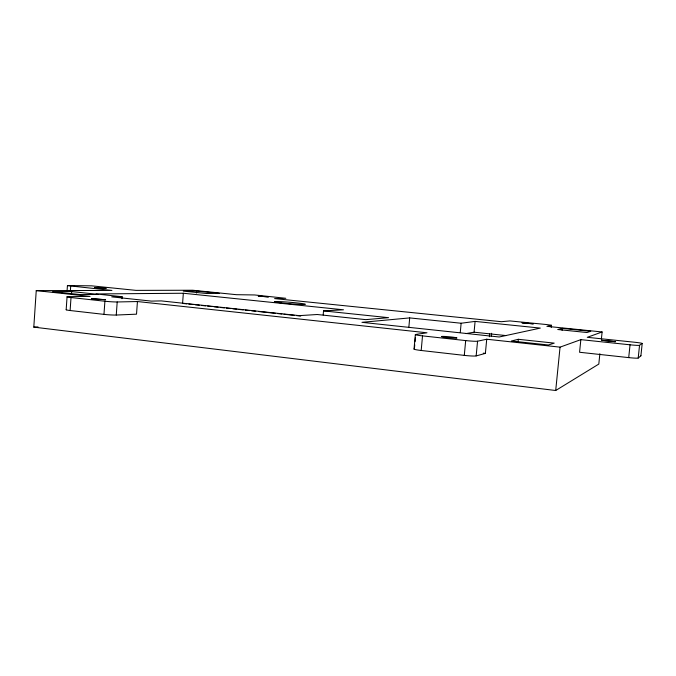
<?xml version="1.0" encoding="UTF-8"?>
<svg xmlns="http://www.w3.org/2000/svg" width="676" height="676" viewBox="0 0 676 676"><rect width="100%" height="100%" fill="white"/><g stroke="black" fill="none" stroke-linecap="round" stroke-linejoin="round"><path stroke-width="1.01" d="M599.874 353.709L598.809 364.068L555.706 390.508L33.8 327.125L36.242 290.612L111.92 290.435L67.431 285.61L67.034 291.364M66.172 309.709L67.059 296.806M70.355 290.967L70.693 286.109M580.853 339.639L579.569 352.264L628.705 357.612A8.856 0.575 5.9 0 0 638.203 358.052L640.899 355.813L642.2 343.476L639.547 345.309A8.864 0.482 5.8 0 1 630.049 344.802L580.853 339.639L560.058 347.143L486.728 339.234L477.56 341.194A9.937 0.659 5.4 0 1 465.688 340.586L422.525 335.879A9.76 0.642 5.2 0 1 415.698 334.459L426.987 332.786L137.439 301.538L136.518 314.171L116.264 315.041A8.915 0.608 4.1 0 1 103.969 314.374L70.118 310.521L71.014 297.541A8.873 0.49 4.1 0 1 68.529 296.671L90.035 296.418L36.242 290.612M71.546 293.519L71.681 291.559L98.569 294.432L80.114 294.592L52.61 291.635L71.681 291.559M103.969 314.374L104.907 301.234L71.014 297.541M116.264 315.041L117.201 301.969L137.439 301.538M121.959 298.707L122.102 296.722L96.06 293.942L183.348 293.249L343.484 309.794L323.525 310.892L323.179 314.999M183.348 293.249L182.571 303.423L186.753 303.87M196.429 293.097L196.589 291.06L219.252 293.376L206.434 293.485L183.297 291.119L196.589 291.06M408.87 327.083L409.698 317.906L461.133 323.238L475.093 321.404L540.318 328.097L499.192 336.994L361.973 322.334L409.698 317.906M414.033 349.061L415.351 334.595M414.76 344.768L414.38 348.892A9.751 0.769 5.3 0 0 421.19 350.481L464.285 355.382A9.929 0.786 5.5 0 0 476.157 355.914L485.376 353.396L486.728 339.234M415.039 341.676L415.419 337.552M421.19 350.481L422.525 335.879M460.263 332.567L461.133 323.238M464.285 355.382L465.688 340.586M466.068 333.589L474.07 332.195L475.093 321.404M476.157 355.914L477.56 341.194M489.365 336.775L489.661 333.64M491.325 336.369L491.629 333.26M518.002 342.436L518.315 339.293L554.219 343.129L548.43 345.005L511.36 341.017L518.315 339.293M551.244 327.412L551.312 325.224L546.487 324.539L509.941 320.923L501.415 321.7L274.608 298.589L285.796 298.293L254.582 294.956L236.423 294.694L192.736 290.241L136.003 290.376L91.649 285.838L67.431 285.568M555.706 390.508L560.058 347.143M562.086 330.327L562.28 328.384L590.723 331.291L586.954 332.516L557.734 329.516L562.28 328.384M601.37 339.217L602.113 331.967L546.901 326.339L551.481 325.283M628.705 357.612L630.049 344.802M638.203 358.052L639.547 345.309M602.113 331.967L587.283 337.316L634.291 342.208A8.585 0.448 5.7 0 1 642.2 343.476M33.8 327.125L38.008 326.897M122.102 296.722L111.701 296.857L151.424 301.116L161.285 300.904L299.274 315.641L317.238 314.509L365.784 319.638L388.565 317.678L323.525 310.892M474.07 332.195L506.13 335.592M188.849 304.09L193.032 304.538M195.119 304.766L199.302 305.214M201.397 305.434L205.58 305.882M207.667 306.101L211.85 306.549M213.937 306.777L218.12 307.225M220.215 307.445L224.398 307.893M226.485 308.112L230.668 308.56M232.764 308.788L236.946 309.236M239.034 309.456L243.216 309.904M245.312 310.123L249.495 310.571M251.582 310.799L255.765 311.247M258.908 311.577L275.631 313.368M277.726 313.588L281.909 314.036M283.996 314.264L294.457 315.379M296.544 315.608L300.727 316.047M483.281 353.159L485.376 353.396M117.201 301.969A8.923 0.507 4.2 0 1 104.907 301.234M640.468 355.559A8.577 0.541 5.9 0 1 640.899 355.813M70.118 310.521A8.864 0.591 4 0 1 66.628 309.591M268.372 296.891L258.333 296.105L268.372 296.891M533.229 323.846L522.117 322.858L533.229 323.846M105.557 299.73L91.522 298.674L105.557 299.73M106.039 288.348L94.53 287.461L106.039 288.348M615.43 341.718L601.784 340.29L615.43 341.718M443.904 337.163A7.791 0.507 5.3 0 0 456.782 338.101A7.791 0.507 5.3 0 0 447.005 336.589A7.791 0.507 5.3 0 0 443.904 337.163M280.768 302.823A15.523 0.727 4.8 0 0 305.307 304.361A15.523 0.727 4.8 0 0 283.726 301.809A15.523 0.727 4.8 0 0 280.768 302.823"/></g></svg>
